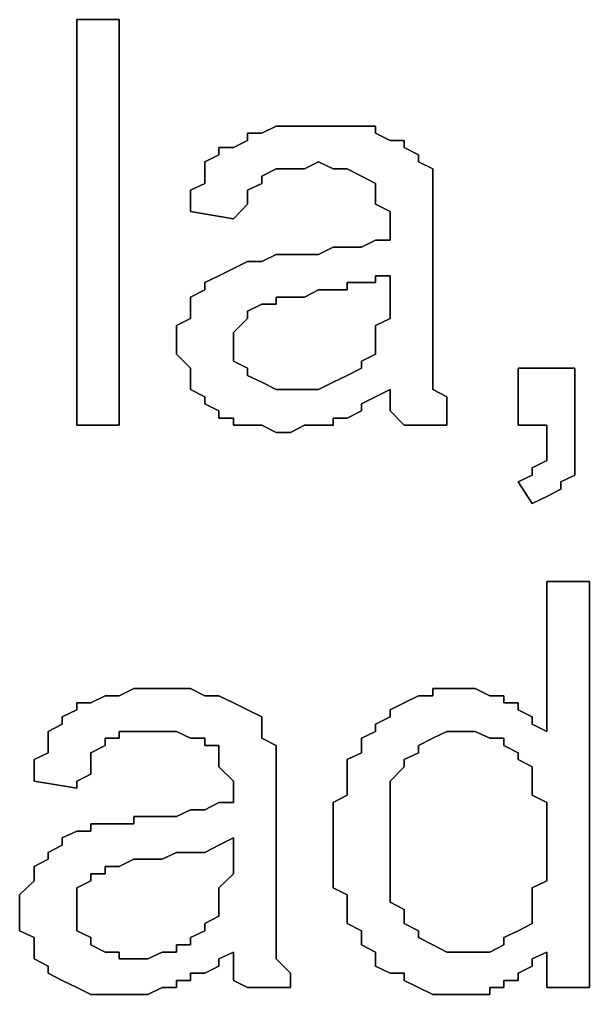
# Model space of a CAD drawing. Header units: metres. Extents: x 2.9 to 42.8, y 1.7 to 28.7.
# Drawn here: x 40.4812 to 40.6224, y 14.9243 to 15.1659 of the extents above; entities that cross this region are included whole.
import ezdxf

# ---------------------------------------------------------------- set-up
doc = ezdxf.new("R2010")
doc.units = ezdxf.units.M
doc.layers.add('GRIS', color=8, linetype='Continuous')

msp = doc.modelspace()

# ---------------------------------------------------------------- linework, layer by layer
at = {"layer": 'GRIS', "lineweight": -3}
for points in [[(40.5059, 15.1659), (40.4954, 15.1659), (40.5059, 15.1659)], [(40.4954, 15.1659), (40.4954, 15.0654), (40.4954, 15.1659)], [(40.5059, 15.0654), (40.5059, 15.1659), (40.5059, 15.0654)], [(40.5448, 15.1395), (40.5412, 15.1377), (40.5448, 15.1395)], [(40.5483, 15.1395), (40.5448, 15.1395), (40.5483, 15.1395)], [(40.5518, 15.1395), (40.5483, 15.1395), (40.5518, 15.1395)], [(40.5553, 15.1395), (40.5518, 15.1395), (40.5553, 15.1395)], [(40.5589, 15.1395), (40.5553, 15.1395), (40.5589, 15.1395)], [(40.5624, 15.1395), (40.5589, 15.1395), (40.5624, 15.1395)], [(40.5659, 15.1395), (40.5624, 15.1395), (40.5659, 15.1395)], [(40.5694, 15.1395), (40.5659, 15.1395), (40.5694, 15.1395)], [(40.5694, 15.1377), (40.5694, 15.1395), (40.5694, 15.1377)], [(40.5412, 15.1377), (40.5377, 15.1377), (40.5412, 15.1377)], [(40.5377, 15.1377), (40.5377, 15.1359), (40.5377, 15.1377)], [(40.573, 15.1359), (40.5694, 15.1377), (40.573, 15.1359)], [(40.5342, 15.1342), (40.5306, 15.1342), (40.5342, 15.1342)], [(40.5306, 15.1342), (40.5306, 15.1324), (40.5306, 15.1342)], [(40.5377, 15.1359), (40.5342, 15.1342), (40.5377, 15.1359)], [(40.5765, 15.1359), (40.573, 15.1359), (40.5765, 15.1359)], [(40.5765, 15.1342), (40.5765, 15.1359), (40.5765, 15.1342)], [(40.58, 15.1324), (40.5765, 15.1342), (40.58, 15.1324)], [(40.5306, 15.1324), (40.5271, 15.1306), (40.5306, 15.1324)], [(40.58, 15.1306), (40.58, 15.1324), (40.58, 15.1306)], [(40.5271, 15.1306), (40.5271, 15.1289), (40.5271, 15.1306)], [(40.5518, 15.1289), (40.5553, 15.1306), (40.5518, 15.1289)], [(40.5553, 15.1306), (40.5589, 15.1289), (40.5553, 15.1306)], [(40.5836, 15.1289), (40.58, 15.1306), (40.5836, 15.1289)], [(40.5271, 15.1289), (40.5271, 15.1271), (40.5271, 15.1289)], [(40.5271, 15.1271), (40.5271, 15.1253), (40.5271, 15.1271)], [(40.5412, 15.1271), (40.5448, 15.1289), (40.5412, 15.1271)], [(40.5412, 15.1253), (40.5412, 15.1271), (40.5412, 15.1253)], [(40.5448, 15.1289), (40.5483, 15.1289), (40.5448, 15.1289)], [(40.5483, 15.1289), (40.5518, 15.1289), (40.5483, 15.1289)], [(40.5589, 15.1289), (40.5624, 15.1289), (40.5589, 15.1289)], [(40.5624, 15.1289), (40.5659, 15.1271), (40.5624, 15.1289)], [(40.5659, 15.1271), (40.5694, 15.1253), (40.5659, 15.1271)], [(40.5836, 15.1253), (40.5836, 15.1289), (40.5836, 15.1253)], [(40.5271, 15.1253), (40.5236, 15.1236), (40.5271, 15.1253)], [(40.5377, 15.1236), (40.5412, 15.1253), (40.5377, 15.1236)], [(40.5694, 15.1253), (40.5694, 15.1236), (40.5694, 15.1253)], [(40.5836, 15.1236), (40.5836, 15.1253), (40.5836, 15.1236)], [(40.5236, 15.1236), (40.5236, 15.1201), (40.5236, 15.1236)], [(40.5377, 15.1218), (40.5377, 15.1236), (40.5377, 15.1218)], [(40.5377, 15.1201), (40.5377, 15.1218), (40.5377, 15.1201)], [(40.5694, 15.1236), (40.5694, 15.1218), (40.5694, 15.1236)], [(40.5694, 15.1218), (40.5694, 15.1201), (40.5694, 15.1218)], [(40.5836, 15.1218), (40.5836, 15.1236), (40.5836, 15.1218)], [(40.5836, 15.1201), (40.5836, 15.1218), (40.5836, 15.1201)], [(40.5236, 15.1201), (40.5236, 15.1183), (40.5236, 15.1201)], [(40.5342, 15.1165), (40.5377, 15.1201), (40.5342, 15.1165)], [(40.5694, 15.1201), (40.573, 15.1183), (40.5694, 15.1201)], [(40.5836, 15.1183), (40.5836, 15.1201), (40.5836, 15.1183)], [(40.5236, 15.1183), (40.5342, 15.1165), (40.5236, 15.1183)], [(40.573, 15.1183), (40.573, 15.1148), (40.573, 15.1183)], [(40.5836, 15.1148), (40.5836, 15.1183), (40.5836, 15.1148)], [(40.573, 15.1148), (40.573, 15.1112), (40.573, 15.1148)], [(40.5836, 15.113), (40.5836, 15.1148), (40.5836, 15.113)], [(40.5836, 15.0971), (40.5836, 15.113), (40.5836, 15.0971)], [(40.5694, 15.1112), (40.5659, 15.1095), (40.5694, 15.1112)], [(40.573, 15.1112), (40.5694, 15.1112), (40.573, 15.1112)], [(40.5448, 15.1077), (40.5412, 15.1059), (40.5448, 15.1077)], [(40.5483, 15.1077), (40.5448, 15.1077), (40.5483, 15.1077)], [(40.5518, 15.1077), (40.5483, 15.1077), (40.5518, 15.1077)], [(40.5553, 15.1077), (40.5518, 15.1077), (40.5553, 15.1077)], [(40.5589, 15.1095), (40.5553, 15.1077), (40.5589, 15.1095)], [(40.5624, 15.1095), (40.5589, 15.1095), (40.5624, 15.1095)], [(40.5659, 15.1095), (40.5624, 15.1095), (40.5659, 15.1095)], [(40.5377, 15.1059), (40.5342, 15.1042), (40.5377, 15.1059)], [(40.5412, 15.1059), (40.5377, 15.1059), (40.5412, 15.1059)], [(40.5342, 15.1042), (40.5306, 15.1024), (40.5342, 15.1042)], [(40.5306, 15.1024), (40.5271, 15.1007), (40.5306, 15.1024)], [(40.5271, 15.1007), (40.5271, 15.0989), (40.5271, 15.1007)], [(40.5624, 15.0989), (40.5624, 15.1007), (40.5624, 15.0989)], [(40.5624, 15.1007), (40.5659, 15.1007), (40.5624, 15.1007)], [(40.5659, 15.1007), (40.5694, 15.1007), (40.5659, 15.1007)], [(40.5694, 15.1007), (40.5694, 15.1024), (40.5694, 15.1007)], [(40.5694, 15.1024), (40.573, 15.1024), (40.5694, 15.1024)], [(40.573, 15.1024), (40.573, 15.0971), (40.573, 15.1024)], [(40.5271, 15.0989), (40.5236, 15.0971), (40.5271, 15.0989)], [(40.5518, 15.0971), (40.5553, 15.0989), (40.5518, 15.0971)], [(40.5553, 15.0989), (40.5589, 15.0989), (40.5553, 15.0989)], [(40.5589, 15.0989), (40.5624, 15.0989), (40.5589, 15.0989)], [(40.5236, 15.0971), (40.5236, 15.0954), (40.5236, 15.0971)], [(40.5236, 15.0954), (40.5236, 15.0936), (40.5236, 15.0954)], [(40.5377, 15.0936), (40.5412, 15.0954), (40.5377, 15.0936)], [(40.5412, 15.0954), (40.5448, 15.0954), (40.5412, 15.0954)], [(40.5448, 15.0954), (40.5448, 15.0971), (40.5448, 15.0954)], [(40.5448, 15.0971), (40.5483, 15.0971), (40.5448, 15.0971)], [(40.5483, 15.0971), (40.5518, 15.0971), (40.5483, 15.0971)], [(40.573, 15.0971), (40.573, 15.0936), (40.573, 15.0971)], [(40.5836, 15.0918), (40.5836, 15.0971), (40.5836, 15.0918)], [(40.5236, 15.0936), (40.5236, 15.0918), (40.5236, 15.0936)], [(40.5377, 15.0918), (40.5377, 15.0936), (40.5377, 15.0918)], [(40.573, 15.0936), (40.573, 15.0918), (40.573, 15.0936)], [(40.5236, 15.0918), (40.5201, 15.0901), (40.5236, 15.0918)], [(40.5342, 15.0883), (40.5377, 15.0918), (40.5342, 15.0883)], [(40.573, 15.0918), (40.5694, 15.0901), (40.573, 15.0918)], [(40.5836, 15.0901), (40.5836, 15.0918), (40.5836, 15.0901)], [(40.5201, 15.0901), (40.5201, 15.0883), (40.5201, 15.0901)], [(40.5201, 15.0883), (40.5201, 15.0848), (40.5201, 15.0883)], [(40.5342, 15.0865), (40.5342, 15.0883), (40.5342, 15.0865)], [(40.5694, 15.0901), (40.5694, 15.0865), (40.5694, 15.0901)], [(40.5836, 15.0865), (40.5836, 15.0901), (40.5836, 15.0865)], [(40.5342, 15.0848), (40.5342, 15.0865), (40.5342, 15.0848)], [(40.5694, 15.0865), (40.5694, 15.0848), (40.5694, 15.0865)], [(40.5836, 15.083), (40.5836, 15.0865), (40.5836, 15.083)], [(40.5201, 15.0848), (40.5201, 15.083), (40.5201, 15.0848)], [(40.5342, 15.083), (40.5342, 15.0848), (40.5342, 15.083)], [(40.5694, 15.0848), (40.5694, 15.083), (40.5694, 15.0848)], [(40.5201, 15.083), (40.5236, 15.0795), (40.5201, 15.083)], [(40.5342, 15.0812), (40.5342, 15.083), (40.5342, 15.0812)], [(40.5377, 15.0795), (40.5342, 15.0812), (40.5377, 15.0795)], [(40.5694, 15.083), (40.5659, 15.0812), (40.5694, 15.083)], [(40.5659, 15.0812), (40.5659, 15.0795), (40.5659, 15.0812)], [(40.5836, 15.0812), (40.5836, 15.083), (40.5836, 15.0812)], [(40.5836, 15.0795), (40.5836, 15.0812), (40.5836, 15.0795)], [(40.5236, 15.0795), (40.5236, 15.0777), (40.5236, 15.0795)], [(40.5377, 15.0777), (40.5377, 15.0795), (40.5377, 15.0777)], [(40.5659, 15.0795), (40.5624, 15.0777), (40.5659, 15.0795)], [(40.5836, 15.0777), (40.5836, 15.0795), (40.5836, 15.0777)], [(40.6188, 15.0795), (40.6047, 15.0795), (40.6188, 15.0795)], [(40.6047, 15.0795), (40.6047, 15.0654), (40.6047, 15.0795)], [(40.6188, 15.0654), (40.6188, 15.0795), (40.6188, 15.0654)], [(40.5236, 15.0777), (40.5236, 15.076), (40.5236, 15.0777)], [(40.5236, 15.076), (40.5236, 15.0742), (40.5236, 15.076)], [(40.5412, 15.076), (40.5377, 15.0777), (40.5412, 15.076)], [(40.5448, 15.0742), (40.5412, 15.076), (40.5448, 15.0742)], [(40.5589, 15.076), (40.5553, 15.0742), (40.5589, 15.076)], [(40.5624, 15.0777), (40.5589, 15.076), (40.5624, 15.0777)], [(40.5836, 15.076), (40.5836, 15.0777), (40.5836, 15.076)], [(40.5836, 15.0742), (40.5836, 15.076), (40.5836, 15.0742)], [(40.5236, 15.0742), (40.5271, 15.0724), (40.5236, 15.0742)], [(40.5483, 15.0742), (40.5448, 15.0742), (40.5483, 15.0742)], [(40.5518, 15.0742), (40.5483, 15.0742), (40.5518, 15.0742)], [(40.5553, 15.0742), (40.5518, 15.0742), (40.5553, 15.0742)], [(40.5694, 15.0724), (40.573, 15.0742), (40.5694, 15.0724)], [(40.573, 15.0742), (40.573, 15.0724), (40.573, 15.0742)], [(40.5871, 15.0724), (40.5836, 15.0742), (40.5871, 15.0724)], [(40.5271, 15.0724), (40.5271, 15.0707), (40.5271, 15.0724)], [(40.5659, 15.0707), (40.5694, 15.0724), (40.5659, 15.0707)], [(40.573, 15.0724), (40.573, 15.0707), (40.573, 15.0724)], [(40.5871, 15.0707), (40.5871, 15.0724), (40.5871, 15.0707)], [(40.5271, 15.0707), (40.5306, 15.0689), (40.5271, 15.0707)], [(40.5306, 15.0689), (40.5306, 15.0671), (40.5306, 15.0689)], [(40.5624, 15.0671), (40.5659, 15.0689), (40.5624, 15.0671)], [(40.5659, 15.0689), (40.5659, 15.0707), (40.5659, 15.0689)], [(40.573, 15.0707), (40.573, 15.0689), (40.573, 15.0707)], [(40.573, 15.0689), (40.5765, 15.0654), (40.573, 15.0689)], [(40.5871, 15.0671), (40.5871, 15.0707), (40.5871, 15.0671)], [(40.5306, 15.0671), (40.5342, 15.0671), (40.5306, 15.0671)], [(40.5342, 15.0671), (40.5342, 15.0654), (40.5342, 15.0671)], [(40.5589, 15.0654), (40.5589, 15.0671), (40.5589, 15.0654)], [(40.5589, 15.0671), (40.5624, 15.0671), (40.5589, 15.0671)], [(40.5871, 15.0654), (40.5871, 15.0671), (40.5871, 15.0654)], [(40.4954, 15.0654), (40.5059, 15.0654), (40.4954, 15.0654)], [(40.5342, 15.0654), (40.5377, 15.0654), (40.5342, 15.0654)], [(40.5377, 15.0654), (40.5412, 15.0654), (40.5377, 15.0654)], [(40.5412, 15.0654), (40.5448, 15.0636), (40.5412, 15.0654)], [(40.5483, 15.0636), (40.5518, 15.0654), (40.5483, 15.0636)], [(40.5518, 15.0654), (40.5553, 15.0654), (40.5518, 15.0654)], [(40.5553, 15.0654), (40.5589, 15.0654), (40.5553, 15.0654)], [(40.5765, 15.0654), (40.5871, 15.0654), (40.5765, 15.0654)], [(40.6047, 15.0654), (40.6118, 15.0654), (40.6047, 15.0654)], [(40.6118, 15.0654), (40.6118, 15.0636), (40.6118, 15.0654)], [(40.6188, 15.0636), (40.6188, 15.0654), (40.6188, 15.0636)], [(40.5448, 15.0636), (40.5483, 15.0636), (40.5448, 15.0636)], [(40.6118, 15.0636), (40.6118, 15.0601), (40.6118, 15.0636)], [(40.6188, 15.0601), (40.6188, 15.0636), (40.6188, 15.0601)], [(40.6118, 15.0601), (40.6118, 15.0583), (40.6118, 15.0601)], [(40.6188, 15.0583), (40.6188, 15.0601), (40.6188, 15.0583)], [(40.6118, 15.0566), (40.6082, 15.0548), (40.6118, 15.0566)], [(40.6118, 15.0583), (40.6118, 15.0566), (40.6118, 15.0583)], [(40.6188, 15.0566), (40.6188, 15.0583), (40.6188, 15.0566)], [(40.6188, 15.0548), (40.6188, 15.0566), (40.6188, 15.0548)], [(40.6082, 15.0548), (40.6082, 15.053), (40.6082, 15.0548)], [(40.6188, 15.053), (40.6188, 15.0548), (40.6188, 15.053)], [(40.6082, 15.053), (40.6047, 15.0513), (40.6082, 15.053)], [(40.6153, 15.0513), (40.6188, 15.053), (40.6153, 15.0513)], [(40.6047, 15.0513), (40.6082, 15.046), (40.6047, 15.0513)], [(40.6118, 15.0477), (40.6153, 15.0495), (40.6118, 15.0477)], [(40.6153, 15.0495), (40.6153, 15.0513), (40.6153, 15.0495)], [(40.6082, 15.046), (40.6118, 15.0477), (40.6082, 15.046)], [(40.6224, 15.0266), (40.6118, 15.0266), (40.6224, 15.0266)], [(40.6118, 15.0266), (40.6118, 14.9895), (40.6118, 15.0266)], [(40.6224, 14.926), (40.6224, 15.0266), (40.6224, 14.926)], [(40.5095, 15.0001), (40.5059, 14.9983), (40.5095, 15.0001)], [(40.513, 15.0001), (40.5095, 15.0001), (40.513, 15.0001)], [(40.5165, 15.0001), (40.513, 15.0001), (40.5165, 15.0001)], [(40.5201, 15.0001), (40.5165, 15.0001), (40.5201, 15.0001)], [(40.5236, 15.0001), (40.5201, 15.0001), (40.5236, 15.0001)], [(40.5271, 14.9983), (40.5236, 15.0001), (40.5271, 14.9983)], [(40.5871, 15.0001), (40.5836, 15.0001), (40.5871, 15.0001)], [(40.5836, 15.0001), (40.5836, 14.9983), (40.5836, 15.0001)], [(40.5906, 15.0001), (40.5871, 15.0001), (40.5906, 15.0001)], [(40.5941, 15.0001), (40.5906, 15.0001), (40.5941, 15.0001)], [(40.5977, 14.9983), (40.5941, 15.0001), (40.5977, 14.9983)], [(40.4989, 14.9966), (40.4954, 14.9966), (40.4989, 14.9966)], [(40.4954, 14.9966), (40.4954, 14.9948), (40.4954, 14.9966)], [(40.5024, 14.9983), (40.4989, 14.9966), (40.5024, 14.9983)], [(40.5059, 14.9983), (40.5024, 14.9983), (40.5059, 14.9983)], [(40.5306, 14.9983), (40.5271, 14.9983), (40.5306, 14.9983)], [(40.5342, 14.9966), (40.5306, 14.9983), (40.5342, 14.9966)], [(40.5377, 14.9948), (40.5342, 14.9966), (40.5377, 14.9948)], [(40.5765, 14.9966), (40.573, 14.9948), (40.5765, 14.9966)], [(40.58, 14.9983), (40.5765, 14.9966), (40.58, 14.9983)], [(40.5836, 14.9983), (40.58, 14.9983), (40.5836, 14.9983)], [(40.6012, 14.9983), (40.5977, 14.9983), (40.6012, 14.9983)], [(40.6012, 14.9966), (40.6012, 14.9983), (40.6012, 14.9966)], [(40.6047, 14.9966), (40.6012, 14.9966), (40.6047, 14.9966)], [(40.6047, 14.9948), (40.6047, 14.9966), (40.6047, 14.9948)], [(40.4954, 14.9948), (40.4918, 14.9931), (40.4954, 14.9948)], [(40.5412, 14.9931), (40.5377, 14.9948), (40.5412, 14.9931)], [(40.573, 14.9948), (40.573, 14.9931), (40.573, 14.9948)], [(40.6082, 14.9931), (40.6047, 14.9948), (40.6082, 14.9931)], [(40.4918, 14.9913), (40.4883, 14.9895), (40.4918, 14.9913)], [(40.4918, 14.9931), (40.4918, 14.9913), (40.4918, 14.9931)], [(40.5412, 14.9913), (40.5412, 14.9931), (40.5412, 14.9913)], [(40.5412, 14.9878), (40.5412, 14.9913), (40.5412, 14.9878)], [(40.573, 14.9931), (40.5694, 14.9913), (40.573, 14.9931)], [(40.5694, 14.9913), (40.5694, 14.9895), (40.5694, 14.9913)], [(40.6082, 14.9913), (40.6082, 14.9931), (40.6082, 14.9913)], [(40.6118, 14.9895), (40.6082, 14.9913), (40.6118, 14.9895)], [(40.4883, 14.9895), (40.4883, 14.9878), (40.4883, 14.9895)], [(40.5059, 14.9878), (40.5059, 14.9895), (40.5059, 14.9878)], [(40.5059, 14.9895), (40.5095, 14.9895), (40.5059, 14.9895)], [(40.5095, 14.9895), (40.513, 14.9895), (40.5095, 14.9895)], [(40.513, 14.9895), (40.5165, 14.9895), (40.513, 14.9895)], [(40.5165, 14.9895), (40.5201, 14.9895), (40.5165, 14.9895)], [(40.5201, 14.9895), (40.5236, 14.9878), (40.5201, 14.9895)], [(40.5694, 14.9895), (40.5659, 14.9878), (40.5694, 14.9895)], [(40.5836, 14.9878), (40.5871, 14.9895), (40.5836, 14.9878)], [(40.5871, 14.9895), (40.5906, 14.9895), (40.5871, 14.9895)], [(40.5906, 14.9895), (40.5941, 14.9895), (40.5906, 14.9895)], [(40.5941, 14.9895), (40.5977, 14.9878), (40.5941, 14.9895)], [(40.4883, 14.9878), (40.4883, 14.9842), (40.4883, 14.9878)], [(40.5024, 14.986), (40.5024, 14.9878), (40.5024, 14.986)], [(40.5024, 14.9878), (40.5059, 14.9878), (40.5024, 14.9878)], [(40.5236, 14.9878), (40.5271, 14.9878), (40.5236, 14.9878)], [(40.5271, 14.9878), (40.5271, 14.986), (40.5271, 14.9878)], [(40.5448, 14.986), (40.5412, 14.9878), (40.5448, 14.986)], [(40.5659, 14.9878), (40.5659, 14.986), (40.5659, 14.9878)], [(40.58, 14.986), (40.5836, 14.9878), (40.58, 14.986)], [(40.5977, 14.9878), (40.6012, 14.9878), (40.5977, 14.9878)], [(40.6012, 14.9878), (40.6012, 14.986), (40.6012, 14.9878)], [(40.4883, 14.9842), (40.4848, 14.9825), (40.4883, 14.9842)], [(40.4989, 14.9842), (40.5024, 14.986), (40.4989, 14.9842)], [(40.4989, 14.9825), (40.4989, 14.9842), (40.4989, 14.9825)], [(40.5271, 14.986), (40.5306, 14.986), (40.5271, 14.986)], [(40.5306, 14.986), (40.5306, 14.9842), (40.5306, 14.986)], [(40.5306, 14.9842), (40.5306, 14.9825), (40.5306, 14.9842)], [(40.5448, 14.9842), (40.5448, 14.986), (40.5448, 14.9842)], [(40.5448, 14.9825), (40.5448, 14.9842), (40.5448, 14.9825)], [(40.5659, 14.9842), (40.5624, 14.9825), (40.5659, 14.9842)], [(40.5659, 14.986), (40.5659, 14.9842), (40.5659, 14.986)], [(40.5765, 14.9825), (40.58, 14.9842), (40.5765, 14.9825)], [(40.58, 14.9842), (40.58, 14.986), (40.58, 14.9842)], [(40.6012, 14.986), (40.6047, 14.9842), (40.6012, 14.986)], [(40.6047, 14.9842), (40.6047, 14.9825), (40.6047, 14.9842)], [(40.4848, 14.9825), (40.4848, 14.9807), (40.4848, 14.9825)], [(40.4989, 14.9789), (40.4989, 14.9825), (40.4989, 14.9789)], [(40.5306, 14.9825), (40.5306, 14.9807), (40.5306, 14.9825)], [(40.5448, 14.9807), (40.5448, 14.9825), (40.5448, 14.9807)], [(40.5624, 14.9825), (40.5624, 14.9807), (40.5624, 14.9825)], [(40.5765, 14.9807), (40.5765, 14.9825), (40.5765, 14.9807)], [(40.6047, 14.9825), (40.6082, 14.9807), (40.6047, 14.9825)], [(40.4848, 14.9807), (40.4848, 14.9772), (40.4848, 14.9807)], [(40.5306, 14.9807), (40.5342, 14.9772), (40.5306, 14.9807)], [(40.5448, 14.9772), (40.5448, 14.9807), (40.5448, 14.9772)], [(40.5624, 14.9807), (40.5624, 14.9789), (40.5624, 14.9807)], [(40.573, 14.9772), (40.5765, 14.9807), (40.573, 14.9772)], [(40.6082, 14.9807), (40.6082, 14.9789), (40.6082, 14.9807)], [(40.4848, 14.9772), (40.4954, 14.9754), (40.4848, 14.9772)], [(40.4954, 14.9772), (40.4989, 14.9789), (40.4954, 14.9772)], [(40.4954, 14.9754), (40.4954, 14.9772), (40.4954, 14.9754)], [(40.5342, 14.9772), (40.5342, 14.9754), (40.5342, 14.9772)], [(40.5448, 14.9754), (40.5448, 14.9772), (40.5448, 14.9754)], [(40.5624, 14.9789), (40.5624, 14.9772), (40.5624, 14.9789)], [(40.5624, 14.9772), (40.5624, 14.9737), (40.5624, 14.9772)], [(40.573, 14.9754), (40.573, 14.9772), (40.573, 14.9754)], [(40.6082, 14.9789), (40.6082, 14.9772), (40.6082, 14.9789)], [(40.6082, 14.9772), (40.6082, 14.9737), (40.6082, 14.9772)], [(40.5342, 14.9754), (40.5342, 14.9719), (40.5342, 14.9754)], [(40.5448, 14.9719), (40.5448, 14.9754), (40.5448, 14.9719)], [(40.573, 14.9737), (40.573, 14.9754), (40.573, 14.9737)], [(40.5624, 14.9737), (40.5589, 14.9719), (40.5624, 14.9737)], [(40.573, 14.9719), (40.573, 14.9737), (40.573, 14.9719)], [(40.6082, 14.9737), (40.6118, 14.9719), (40.6082, 14.9737)], [(40.5236, 14.9701), (40.5201, 14.9684), (40.5236, 14.9701)], [(40.5271, 14.9701), (40.5236, 14.9701), (40.5271, 14.9701)], [(40.5306, 14.9719), (40.5271, 14.9701), (40.5306, 14.9719)], [(40.5342, 14.9719), (40.5306, 14.9719), (40.5342, 14.9719)], [(40.5448, 14.956), (40.5448, 14.9719), (40.5448, 14.956)], [(40.5589, 14.9719), (40.5589, 14.9701), (40.5589, 14.9719)], [(40.5589, 14.9701), (40.5589, 14.9666), (40.5589, 14.9701)], [(40.573, 14.9684), (40.573, 14.9719), (40.573, 14.9684)], [(40.6118, 14.9719), (40.6118, 14.9701), (40.6118, 14.9719)], [(40.6118, 14.9701), (40.6118, 14.9666), (40.6118, 14.9701)], [(40.513, 14.9684), (40.5095, 14.9684), (40.513, 14.9684)], [(40.5095, 14.9684), (40.5095, 14.9666), (40.5095, 14.9684)], [(40.5165, 14.9684), (40.513, 14.9684), (40.5165, 14.9684)], [(40.5201, 14.9684), (40.5165, 14.9684), (40.5201, 14.9684)], [(40.573, 14.9666), (40.573, 14.9684), (40.573, 14.9666)], [(40.4954, 14.9648), (40.4918, 14.9631), (40.4954, 14.9648)], [(40.4989, 14.9648), (40.4954, 14.9648), (40.4989, 14.9648)], [(40.5024, 14.9666), (40.4989, 14.9666), (40.5024, 14.9666)], [(40.4989, 14.9666), (40.4989, 14.9648), (40.4989, 14.9666)], [(40.5059, 14.9666), (40.5024, 14.9666), (40.5059, 14.9666)], [(40.5095, 14.9666), (40.5059, 14.9666), (40.5095, 14.9666)], [(40.5589, 14.9666), (40.5589, 14.9648), (40.5589, 14.9666)], [(40.5589, 14.9648), (40.5589, 14.9613), (40.5589, 14.9648)], [(40.573, 14.9631), (40.573, 14.9666), (40.573, 14.9631)], [(40.6118, 14.9666), (40.6118, 14.9648), (40.6118, 14.9666)], [(40.6118, 14.9648), (40.6118, 14.9613), (40.6118, 14.9648)], [(40.4918, 14.9631), (40.4918, 14.9613), (40.4918, 14.9631)], [(40.5306, 14.9613), (40.5342, 14.9631), (40.5306, 14.9613)], [(40.5342, 14.9631), (40.5342, 14.9578), (40.5342, 14.9631)], [(40.573, 14.9613), (40.573, 14.9631), (40.573, 14.9613)], [(40.4918, 14.9613), (40.4883, 14.9595), (40.4918, 14.9613)], [(40.5271, 14.9595), (40.5306, 14.9613), (40.5271, 14.9595)], [(40.5589, 14.9613), (40.5589, 14.9578), (40.5589, 14.9613)], [(40.573, 14.9595), (40.573, 14.9613), (40.573, 14.9595)], [(40.6118, 14.9613), (40.6118, 14.9578), (40.6118, 14.9613)], [(40.4883, 14.9578), (40.4848, 14.956), (40.4883, 14.9578)], [(40.4883, 14.9595), (40.4883, 14.9578), (40.4883, 14.9595)], [(40.5059, 14.956), (40.5095, 14.9578), (40.5059, 14.956)], [(40.5095, 14.9578), (40.513, 14.9578), (40.5095, 14.9578)], [(40.513, 14.9578), (40.5165, 14.9578), (40.513, 14.9578)], [(40.5165, 14.9578), (40.5201, 14.9595), (40.5165, 14.9578)], [(40.5201, 14.9595), (40.5236, 14.9595), (40.5201, 14.9595)], [(40.5236, 14.9595), (40.5271, 14.9595), (40.5236, 14.9595)], [(40.5342, 14.9578), (40.5342, 14.9542), (40.5342, 14.9578)], [(40.5589, 14.9578), (40.5589, 14.956), (40.5589, 14.9578)], [(40.573, 14.956), (40.573, 14.9595), (40.573, 14.956)], [(40.6118, 14.9578), (40.6118, 14.956), (40.6118, 14.9578)], [(40.4848, 14.956), (40.4848, 14.9542), (40.4848, 14.956)], [(40.5024, 14.9542), (40.5024, 14.956), (40.5024, 14.9542)], [(40.5024, 14.956), (40.5059, 14.956), (40.5024, 14.956)], [(40.5448, 14.9525), (40.5448, 14.956), (40.5448, 14.9525)], [(40.5589, 14.956), (40.5589, 14.9542), (40.5589, 14.956)], [(40.573, 14.9542), (40.573, 14.956), (40.573, 14.9542)], [(40.6118, 14.956), (40.6118, 14.9525), (40.6118, 14.956)], [(40.4848, 14.9542), (40.4848, 14.9525), (40.4848, 14.9542)], [(40.4989, 14.9525), (40.4989, 14.9542), (40.4989, 14.9525)], [(40.4989, 14.9542), (40.5024, 14.9542), (40.4989, 14.9542)], [(40.5342, 14.9542), (40.5306, 14.9507), (40.5342, 14.9542)], [(40.5589, 14.9542), (40.5589, 14.9507), (40.5589, 14.9542)], [(40.573, 14.9507), (40.573, 14.9542), (40.573, 14.9507)], [(40.4848, 14.9525), (40.4812, 14.949), (40.4848, 14.9525)], [(40.4954, 14.9507), (40.4989, 14.9525), (40.4954, 14.9507)], [(40.4954, 14.949), (40.4954, 14.9507), (40.4954, 14.949)], [(40.5306, 14.9507), (40.5306, 14.949), (40.5306, 14.9507)], [(40.5448, 14.949), (40.5448, 14.9525), (40.5448, 14.949)], [(40.5589, 14.9507), (40.5624, 14.949), (40.5589, 14.9507)], [(40.573, 14.949), (40.573, 14.9507), (40.573, 14.949)], [(40.6118, 14.9525), (40.6082, 14.9507), (40.6118, 14.9525)], [(40.6082, 14.9507), (40.6082, 14.949), (40.6082, 14.9507)], [(40.4812, 14.949), (40.4812, 14.9472), (40.4812, 14.949)], [(40.4954, 14.9472), (40.4954, 14.949), (40.4954, 14.9472)], [(40.5306, 14.949), (40.5306, 14.9472), (40.5306, 14.949)], [(40.5448, 14.9454), (40.5448, 14.949), (40.5448, 14.9454)], [(40.5624, 14.949), (40.5624, 14.9472), (40.5624, 14.949)], [(40.573, 14.9472), (40.573, 14.949), (40.573, 14.9472)], [(40.6082, 14.949), (40.6082, 14.9454), (40.6082, 14.949)], [(40.4812, 14.9472), (40.4812, 14.9454), (40.4812, 14.9472)], [(40.4812, 14.9454), (40.4812, 14.9419), (40.4812, 14.9454)], [(40.4954, 14.9454), (40.4954, 14.9472), (40.4954, 14.9454)], [(40.4954, 14.9437), (40.4954, 14.9454), (40.4954, 14.9437)], [(40.5306, 14.9472), (40.5306, 14.9454), (40.5306, 14.9472)], [(40.5306, 14.9454), (40.5306, 14.9437), (40.5306, 14.9454)], [(40.5448, 14.9437), (40.5448, 14.9454), (40.5448, 14.9437)], [(40.5624, 14.9472), (40.5624, 14.9437), (40.5624, 14.9472)], [(40.5765, 14.9454), (40.573, 14.9472), (40.5765, 14.9454)], [(40.5765, 14.9437), (40.5765, 14.9454), (40.5765, 14.9437)], [(40.6082, 14.9454), (40.6082, 14.9437), (40.6082, 14.9454)], [(40.4954, 14.9401), (40.4954, 14.9437), (40.4954, 14.9401)], [(40.5306, 14.9437), (40.5271, 14.9419), (40.5306, 14.9437)], [(40.5448, 14.9401), (40.5448, 14.9437), (40.5448, 14.9401)], [(40.5624, 14.9437), (40.5624, 14.9419), (40.5624, 14.9437)], [(40.5765, 14.9419), (40.5765, 14.9437), (40.5765, 14.9419)], [(40.6082, 14.9437), (40.6082, 14.9419), (40.6082, 14.9437)], [(40.4812, 14.9419), (40.4812, 14.9401), (40.4812, 14.9419)], [(40.5271, 14.9419), (40.5271, 14.9401), (40.5271, 14.9419)], [(40.5624, 14.9419), (40.5659, 14.9401), (40.5624, 14.9419)], [(40.58, 14.9401), (40.5765, 14.9419), (40.58, 14.9401)], [(40.6082, 14.9419), (40.6047, 14.9401), (40.6082, 14.9419)], [(40.4812, 14.9401), (40.4848, 14.9384), (40.4812, 14.9401)], [(40.4848, 14.9384), (40.4848, 14.9348), (40.4848, 14.9384)], [(40.4989, 14.9384), (40.4954, 14.9401), (40.4989, 14.9384)], [(40.4989, 14.9366), (40.4989, 14.9384), (40.4989, 14.9366)], [(40.5271, 14.9401), (40.5236, 14.9384), (40.5271, 14.9401)], [(40.5236, 14.9384), (40.5236, 14.9366), (40.5236, 14.9384)], [(40.5448, 14.9384), (40.5448, 14.9401), (40.5448, 14.9384)], [(40.5448, 14.9366), (40.5448, 14.9384), (40.5448, 14.9366)], [(40.5659, 14.9401), (40.5659, 14.9366), (40.5659, 14.9401)], [(40.58, 14.9384), (40.58, 14.9401), (40.58, 14.9384)], [(40.5836, 14.9366), (40.58, 14.9384), (40.5836, 14.9366)], [(40.6047, 14.9401), (40.6012, 14.9384), (40.6047, 14.9401)], [(40.6012, 14.9384), (40.6012, 14.9366), (40.6012, 14.9384)], [(40.5024, 14.9348), (40.4989, 14.9366), (40.5024, 14.9348)], [(40.5236, 14.9366), (40.5201, 14.9366), (40.5236, 14.9366)], [(40.5201, 14.9366), (40.5201, 14.9348), (40.5201, 14.9366)], [(40.5448, 14.9348), (40.5448, 14.9366), (40.5448, 14.9348)], [(40.5659, 14.9366), (40.5694, 14.9348), (40.5659, 14.9366)], [(40.5871, 14.9348), (40.5836, 14.9366), (40.5871, 14.9348)], [(40.6012, 14.9366), (40.5977, 14.9348), (40.6012, 14.9366)], [(40.4848, 14.9348), (40.4848, 14.9331), (40.4848, 14.9348)], [(40.5059, 14.9348), (40.5024, 14.9348), (40.5059, 14.9348)], [(40.5059, 14.9331), (40.5059, 14.9348), (40.5059, 14.9331)], [(40.5165, 14.9348), (40.513, 14.9331), (40.5165, 14.9348)], [(40.5201, 14.9348), (40.5165, 14.9348), (40.5201, 14.9348)], [(40.5306, 14.9331), (40.5342, 14.9348), (40.5306, 14.9331)], [(40.5342, 14.9348), (40.5342, 14.9331), (40.5342, 14.9348)], [(40.5448, 14.9331), (40.5448, 14.9348), (40.5448, 14.9331)], [(40.5694, 14.9348), (40.5694, 14.9331), (40.5694, 14.9348)], [(40.5906, 14.9348), (40.5871, 14.9348), (40.5906, 14.9348)], [(40.5941, 14.9348), (40.5906, 14.9348), (40.5941, 14.9348)], [(40.5977, 14.9348), (40.5941, 14.9348), (40.5977, 14.9348)], [(40.6082, 14.9331), (40.6118, 14.9348), (40.6082, 14.9331)], [(40.6118, 14.9348), (40.6118, 14.926), (40.6118, 14.9348)], [(40.4848, 14.9331), (40.4883, 14.9313), (40.4848, 14.9331)], [(40.4883, 14.9313), (40.4883, 14.9296), (40.4883, 14.9313)], [(40.5095, 14.9331), (40.5059, 14.9331), (40.5095, 14.9331)], [(40.513, 14.9331), (40.5095, 14.9331), (40.513, 14.9331)], [(40.5271, 14.9296), (40.5306, 14.9313), (40.5271, 14.9296)], [(40.5306, 14.9313), (40.5306, 14.9331), (40.5306, 14.9313)], [(40.5342, 14.9331), (40.5342, 14.9296), (40.5342, 14.9331)], [(40.5483, 14.9296), (40.5448, 14.9331), (40.5483, 14.9296)], [(40.5694, 14.9331), (40.5694, 14.9313), (40.5694, 14.9331)], [(40.5694, 14.9313), (40.573, 14.9296), (40.5694, 14.9313)], [(40.6047, 14.9296), (40.6082, 14.9313), (40.6047, 14.9296)], [(40.6082, 14.9313), (40.6082, 14.9331), (40.6082, 14.9313)], [(40.4883, 14.9296), (40.4918, 14.9278), (40.4883, 14.9296)], [(40.5236, 14.9278), (40.5236, 14.9296), (40.5236, 14.9278)], [(40.5236, 14.9296), (40.5271, 14.9296), (40.5236, 14.9296)], [(40.5342, 14.9296), (40.5342, 14.9278), (40.5342, 14.9296)], [(40.5483, 14.9278), (40.5483, 14.9296), (40.5483, 14.9278)], [(40.573, 14.9296), (40.5765, 14.9296), (40.573, 14.9296)], [(40.5765, 14.9296), (40.5765, 14.9278), (40.5765, 14.9296)], [(40.6047, 14.9278), (40.6047, 14.9296), (40.6047, 14.9278)], [(40.4918, 14.9278), (40.4954, 14.926), (40.4918, 14.9278)], [(40.5201, 14.926), (40.5201, 14.9278), (40.5201, 14.926)], [(40.5201, 14.9278), (40.5236, 14.9278), (40.5201, 14.9278)], [(40.5342, 14.9278), (40.5377, 14.926), (40.5342, 14.9278)], [(40.5483, 14.926), (40.5483, 14.9278), (40.5483, 14.926)], [(40.5765, 14.9278), (40.58, 14.926), (40.5765, 14.9278)], [(40.6012, 14.926), (40.6012, 14.9278), (40.6012, 14.926)], [(40.6012, 14.9278), (40.6047, 14.9278), (40.6012, 14.9278)], [(40.4954, 14.926), (40.4989, 14.9243), (40.4954, 14.926)], [(40.4989, 14.9243), (40.5024, 14.9243), (40.4989, 14.9243)], [(40.5024, 14.9243), (40.5059, 14.9243), (40.5024, 14.9243)], [(40.5059, 14.9243), (40.5095, 14.9243), (40.5059, 14.9243)], [(40.5095, 14.9243), (40.513, 14.9243), (40.5095, 14.9243)], [(40.513, 14.9243), (40.5165, 14.926), (40.513, 14.9243)], [(40.5165, 14.926), (40.5201, 14.926), (40.5165, 14.926)], [(40.5377, 14.926), (40.5483, 14.926), (40.5377, 14.926)], [(40.58, 14.926), (40.5836, 14.9243), (40.58, 14.926)], [(40.5836, 14.9243), (40.5871, 14.9243), (40.5836, 14.9243)], [(40.5871, 14.9243), (40.5906, 14.9243), (40.5871, 14.9243)], [(40.5906, 14.9243), (40.5941, 14.9243), (40.5906, 14.9243)], [(40.5941, 14.9243), (40.5977, 14.9243), (40.5941, 14.9243)], [(40.5977, 14.9243), (40.5977, 14.926), (40.5977, 14.9243)], [(40.5977, 14.926), (40.6012, 14.926), (40.5977, 14.926)], [(40.6118, 14.926), (40.6224, 14.926), (40.6118, 14.926)]]:
    msp.add_lwpolyline(points, dxfattribs=at)

doc.saveas('drawing.dxf')
